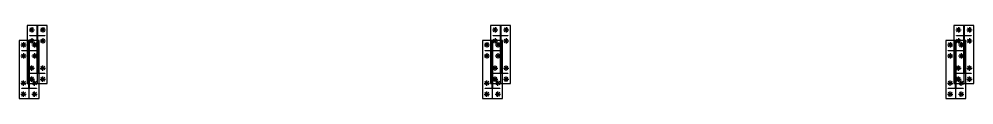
# Model space of a CAD drawing. Header units: feet. Extents: x -99009 to 3252343, y -11094690 to 9035152.
# Drawn here: x 3174276 to 3187156, y -2906558 to -2905569 of the extents above; entities that cross this region are included whole.
import ezdxf

# ---------------------------------------------------------------- set-up
doc = ezdxf.new("R2010")
doc.units = ezdxf.units.FT
doc.layers.add('PEB COL', color=5, linetype='Continuous')

# ---------------------------------------------------------------- blocks, each defined once
blk = doc.blocks.new('m30ab')
at = {"color": 7}
for p, q in [((-111, 75), (-39, 75)), ((-100, 101), (-49, 50)), ((-49, 101), (-100, 50)), ((-75, 111), (-75, 39)), ((39, 75), (111, 75)), ((50, 101), (101, 50)), ((101, 101), (50, 50)), ((75, 111), (75, 39)), ((-111, -75), (-39, -75)), ((-100, -49), (-49, -100)), ((-49, -49), (-100, -100)), ((-75, -39), (-75, -111)), ((39, -75), (111, -75)), ((50, -49), (101, -100)), ((101, -49), (50, -100)), ((75, -39), (75, -111))]:
    blk.add_line(p, q, dxfattribs=at)
for centre in [(-75, 75), (75, 75), (-75, -75), (75, -75)]:
    blk.add_circle(centre, 18, dxfattribs=at)
blk = doc.blocks.new('FD830J')
at = {"color": 1}
blk.add_lwpolyline([(928669, 407579), (927883, 407579), (927883, 407309), (928669, 407309)], close=True, dxfattribs=at)
at = {"color": 3}
blk.add_lwpolyline([(928534, 407544), (928534, 407344), (928526, 407344), (928526, 407441), (928026, 407441), (928026, 407344), (928018, 407344), (928018, 407544), (928026, 407544), (928026, 407446), (928526, 407446), (928526, 407544)], close=True, dxfattribs=at)
at = {"color": 4}
for points in [[(928018, 407446), (928018, 407441), (927883, 407441), (927883, 407446)], [(928534, 407446), (928534, 407441), (928669, 407441), (928669, 407446)]]:
    blk.add_lwpolyline(points, close=True, dxfattribs=at)
at = {"color": 1, "xscale": -1, "rotation": 179.9999999999999}
blk.add_blockref('m30ab', (928018, 407444), dxfattribs=at)
at = {"color": 1, "rotation": 180}
blk.add_blockref('m30ab', (928535, 407444), dxfattribs=at)
blk = doc.blocks.new('PEB COL')
at = {"rotation": 270}
for p in [(-219944, 928276), (-213694, 928276), (-207444, 928276)]:
    blk.add_blockref('FD830J', p, dxfattribs=at)

msp = doc.modelspace()

# ---------------------------------------------------------------- block references
at = {"layer": 'PEB COL'}
for p in [(2987020.91166, -2905962.19711), (2986910.91166, -2906164.69711)]:
    msp.add_blockref('PEB COL', p, dxfattribs=at)

doc.saveas('drawing.dxf')
